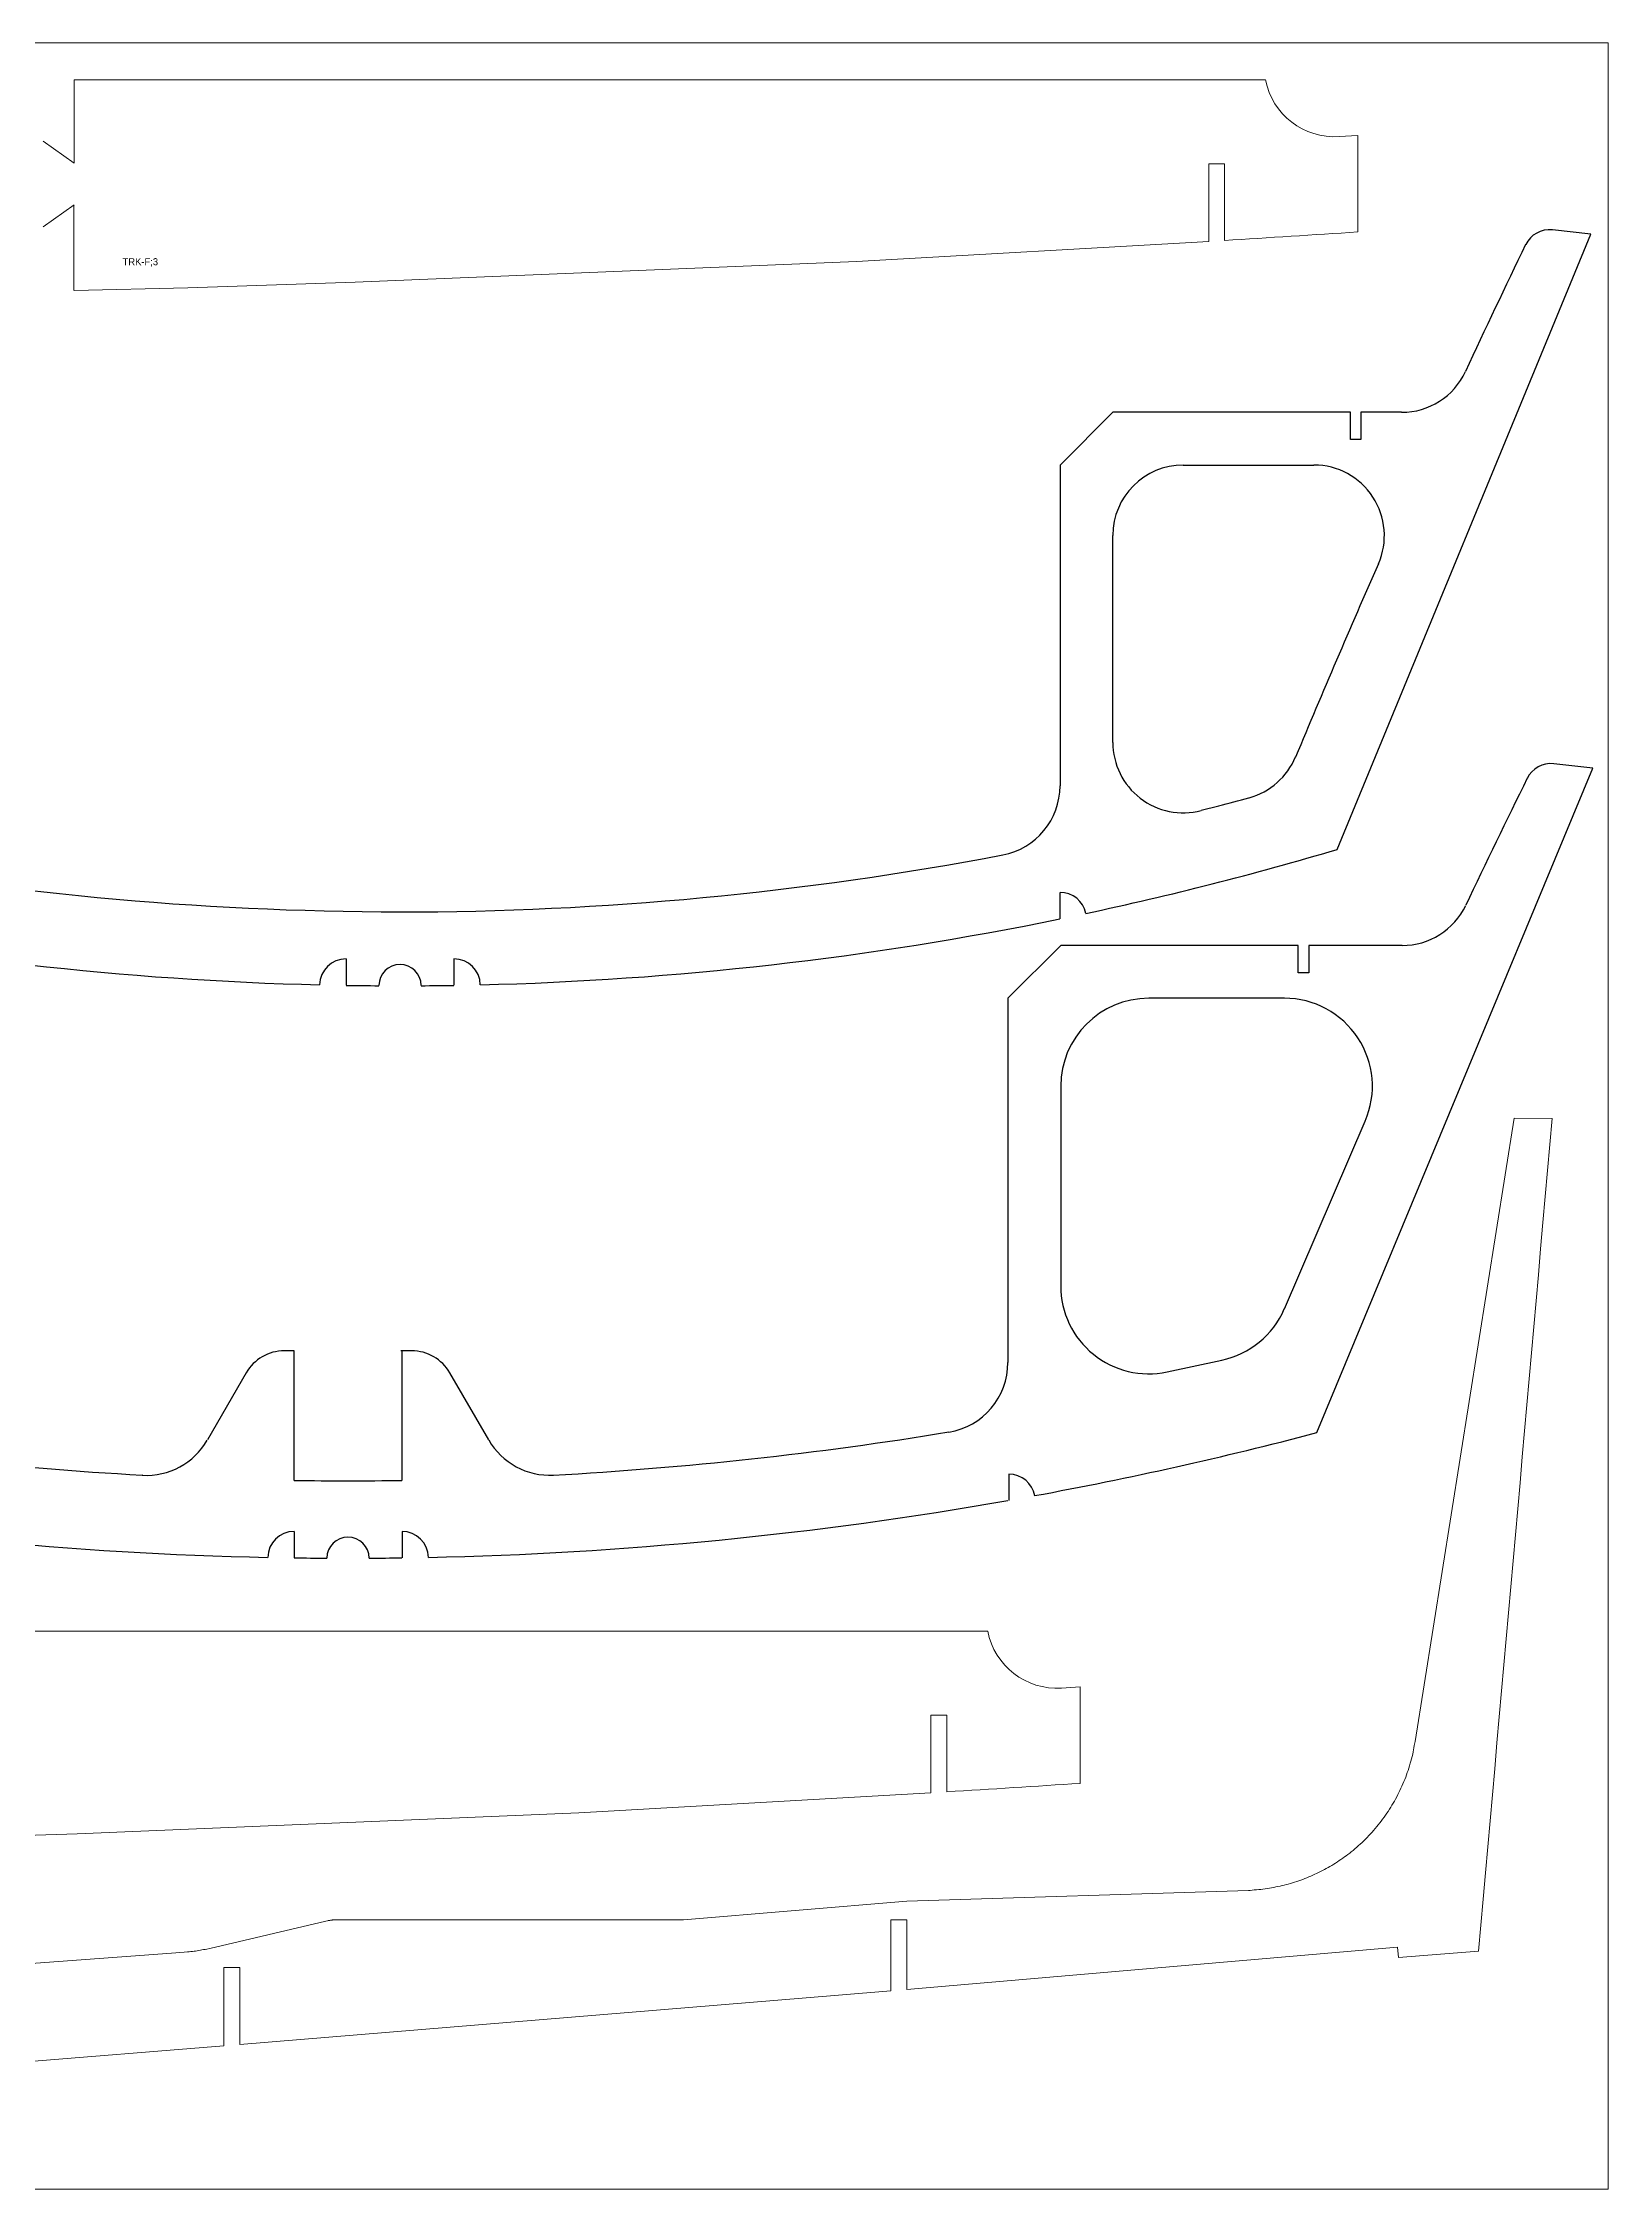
# Model space of a CAD drawing. Header units: millimetres. Extents: x 0 to 7720, y 0 to 5733.
# Drawn here: x 6831 to 7720, y 1480 to 2700 of the extents above; entities that cross this region are included whole.
import ezdxf

# ---------------------------------------------------------------- set-up
doc = ezdxf.new("R2010")
doc.units = ezdxf.units.MM
doc.layers.add('CORTE_9MM', color=4, linetype='Continuous')
doc.layers.add('plate', color=3, linetype='Continuous')

msp = doc.modelspace()

# ---------------------------------------------------------------- linework, layer by layer
at = {"layer": 'CORTE_9MM', "lineweight": 0}
for p, q in [((6848.4, 2678.7), (6848.4, 2631.4)), ((6830.7, 2643.8), (6848.4, 2631.4)), ((6830.7, 2595.2), (6848.4, 2607.6)), ((6848.3, 2607.6), (6848.2, 2559)), ((7321.5, 1632.7), (7312.5, 1632.7)), ((7312.5, 1632.7), (7312.5, 1592.4)), ((7321.5, 1593.1), (7321.5, 1632.7)), ((7600.4, 1617.2), (7321.5, 1593.1)), ((7600.9, 1611.3), (7600.4, 1617.2)), ((7646.4, 1615), (7600.9, 1611.3)), ((6942.5, 1605.7), (6933.5, 1605.7)), ((6933.5, 1605.7), (6933.5, 1561.1)), ((6942.5, 1561.9), (6942.5, 1605.7)), ((7282.8, 1589.9), (6942.5, 1561.9)), ((7312.5, 1592.4), (7282.8, 1589.9)), ((6933.5, 1561.1), (6816.3, 1551.7))]:
    msp.add_line(p, q, dxfattribs=at)
at = {"layer": 'CORTE_9MM'}
for p, q in [((7566.1, 2241.2), (7710.3, 2591)), ((7710.3, 2591), (7688.4, 2593.5)), ((7438.6, 2489.7), (7408.6, 2459.7)), ((7573.6, 2489.7), (7438.6, 2489.7)), ((7573.6, 2474.2), (7573.6, 2489.7)), ((7579.6, 2489.7), (7579.6, 2474.2)), ((7602.7, 2489.7), (7579.6, 2489.7)), ((7579.6, 2474.2), (7573.6, 2474.2)), ((7408.6, 2459.7), (7408.6, 2277.4)), ((7478.6, 2459.7), (7552.9, 2459.7)), ((7438.6, 2302), (7438.6, 2419.7)), ((7554.6, 1909.7), (7711.3, 2287.5)), ((7711.3, 2287.5), (7689.2, 2289.9)), ((7498.8, 2265.9), (7488.8, 2263.3)), ((7408.6, 2201.8), (7408.6, 2216.8)), ((7409, 2186.6), (7379, 2156.6)), ((7544, 2186.6), (7409, 2186.6)), ((7544, 2171), (7544, 2186.6)), ((7550, 2186.6), (7550, 2171)), ((7603, 2186.6), (7550, 2186.6)), ((7002.9, 2179), (7002.9, 2164)), ((7064.2, 2179), (7064.2, 2164)), ((7550, 2171), (7544, 2171)), ((7379, 2156.6), (7379, 1949.5)), ((7536.1, 2156.6), (7459, 2156.6)), ((7409, 2106.6), (7409, 1993.1)), ((7536.1, 1980), (7582, 2086.8)), ((6973.4, 1956.2), (6967.8, 1956.2)), ((6973.4, 1882.5), (6973.4, 1956.2)), ((7040.2, 1956.2), (7034, 1956.2)), ((7034.7, 1882.5), (7034.7, 1956.2)), ((6946.1, 1943.7), (6924.1, 1905.5)), ((7084, 1905.5), (7061.9, 1943.7)), ((7469.5, 1944.2), (7500.6, 1950.9)), ((6887.2, 1885.5), (6887.1, 1885.5)), ((7379.5, 1886.1), (7379.5, 1871.1)), ((6973.4, 1853.5), (6973.4, 1838.5)), ((7034.7, 1853.5), (7034.7, 1838.5))]:
    msp.add_line(p, q, dxfattribs=at)
at = {"layer": 'CORTE_9MM', "lineweight": 0}
for points in [[(6848.4, 2678.7), (7525.4, 2678.7, 0.377745), (7567.3, 2646.4), (7577.9, 2647), (7577.9, 2592.2, -0.000285), (7502.1, 2587.4), (7502.1, 2631), (7493.1, 2631), (7493.1, 2631)], [(6734, 1601.2), (6903.7, 1613.7), (6911, 1614.3), (6912.8, 1614.5), (6913.7, 1614.6), (6914.7, 1614.7), (6915.6, 1614.8), (6916.5, 1614.9), (6917.4, 1615), (6918.3, 1615.1), (6919.2, 1615.3), (6920.1, 1615.4), (6921, 1615.6), (6921.9, 1615.8), (6922.8, 1615.9), (6923.7, 1616.1), (6925.5, 1616.5), (6991.5, 1632), (6992.4, 1632.2), (6992.8, 1632.3), (6993.2, 1632.3), (6993.7, 1632.4), (6994.1, 1632.5), (6994.3, 1632.5), (6994.6, 1632.6), (6994.8, 1632.6), (6995, 1632.6), (6995.2, 1632.7), (6995.5, 1632.7), (6995.7, 1632.7), (6995.9, 1632.7), (6996.2, 1632.7), (6996.4, 1632.8), (6996.6, 1632.8), (6996.9, 1632.8), (6997.3, 1632.8), (6997.8, 1632.8), (6998.3, 1632.8), (7194.6, 1632.8), (7321.5, 1643.3), (7515.6, 1649.5), (7516.6, 1649.5), (7517.8, 1649.6), (7519, 1649.7), (7520.2, 1649.8), (7521.5, 1649.9), (7522.7, 1650), (7523.9, 1650.2), (7525.1, 1650.3), (7526.4, 1650.5), (7527.6, 1650.7), (7528.8, 1650.9), (7530, 1651.1), (7531.2, 1651.4), (7532.4, 1651.6), (7533.6, 1651.9), (7534.8, 1652.2), (7536, 1652.4), (7537.2, 1652.8), (7538.3, 1653.1), (7539.5, 1653.4), (7540.7, 1653.8), (7541.9, 1654.1), (7543.1, 1654.5), (7544.2, 1654.9), (7545.4, 1655.3), (7546.5, 1655.7), (7547.7, 1656.2), (7548.8, 1656.6), (7550, 1657.1), (7551.1, 1657.6), (7552.2, 1658.1), (7553.3, 1658.6), (7554.4, 1659.1), (7555.5, 1659.6), (7556.6, 1660.2), (7557.7, 1660.7), (7558.8, 1661.3), (7559.9, 1661.9), (7560.9, 1662.5), (7562, 1663.1), (7563.1, 1663.7), (7564.1, 1664.4), (7565.1, 1665), (7566.2, 1665.7), (7567.2, 1666.4), (7568.2, 1667), (7569.2, 1667.7), (7570.2, 1668.5), (7571.2, 1669.2), (7572.2, 1669.9), (7573.2, 1670.7), (7574.1, 1671.4), (7575.1, 1672.2), (7576.1, 1673.1), (7577.2, 1674), (7578.2, 1674.9), (7579.2, 1675.8), (7580.2, 1676.7), (7581.2, 1677.7), (7582.1, 1678.6), (7583.1, 1679.6), (7584, 1680.6), (7585, 1681.6), (7585.9, 1682.6), (7586.8, 1683.6), (7587.7, 1684.6), (7588.6, 1685.7), (7589.4, 1686.7), (7590.3, 1687.8), (7591.1, 1688.9), (7591.9, 1690), (7592.7, 1691.1), (7593.5, 1692.2), (7594.3, 1693.3), (7595, 1694.4), (7595.8, 1695.6), (7596.5, 1696.7), (7597.2, 1697.9), (7597.9, 1699.1), (7598.6, 1700.2), (7599.2, 1701.4), (7599.9, 1702.6), (7600.5, 1703.9), (7601.1, 1705.1), (7601.7, 1706.3), (7602.3, 1707.6), (7602.9, 1708.8), (7603.4, 1710.1), (7604, 1711.3), (7604.5, 1712.6), (7605, 1713.9), (7605.5, 1715.2), (7605.9, 1716.4), (7606.4, 1717.7), (7606.8, 1719), (7607.2, 1720.3), (7607.6, 1721.7), (7607.9, 1723), (7608.3, 1724.3), (7608.6, 1725.6), (7609, 1727), (7609.2, 1728.2), (7609.5, 1729.4), (7609.7, 1730.6), (7609.9, 1731.8), (7610.3, 1734.1), (7666.6, 2088.5), (7688.2, 2088.2, -0.000217), (7646.4, 1615), (7646.4, 1615)], [(6693.6, 1796.8), (7367.5, 1796.8, 0.377745), (7409.4, 1764.5), (7420, 1765.1), (7420, 1710.3, -0.000285), (7344.2, 1705.5), (7344.2, 1749.1), (7335.2, 1749.1), (7335.2, 1749.1)]]:
    msp.add_lwpolyline(points, format="xyb", dxfattribs=at)
for points in [[(7493.1, 2631), (7493.1, 2586.8), (7292.9, 2575.4), (7008, 2563.6), (6913, 2560.5), (6848.4, 2559)], [(7335.2, 1749.1), (7335.2, 1704.9), (7135.1, 1693.5), (6850.1, 1681.7), (6755.1, 1678.6), (6693.6, 1677.2)]]:
    msp.add_lwpolyline(points, dxfattribs=at)
at = {"layer": 'CORTE_9MM'}
for centre, radius, start, end in [((7686.7, 2578.5, 0), 15, 83.7113, 154.2398), ((7602.7, 2529.7, 0), 40, 270, 335.0286), ((7478.6, 2419.7), 40, 90, 180), ((7552.9, 2419.7), 40, 336.2147, 90), ((12891.4, 66.8), 5794, 156.2147, 157.3963), ((7478.6, 2302), 40, 180, 284.7445), ((7505.5, 2309.2, 0), 40, 285.3047, 337.3963), ((12807.6, -246.7, 0), 5722.4, 153.7786, 154.5823), ((7687.5, 2275, 0), 15, 83.6565, 153.7786), ((7368.6, 2277.4, 0), 40, 280.8034, 359.9957), ((7033.6, 4033.3, 0), 1827.5, 259.1972, 269.9989), ((7033.6, 4032.7, 0), 1827, 269.9994, 280.8045), ((7033.2, 4034, 0), 1870.3, 282.0362, 286.5522), ((7408.6, 2201.8), 15, 11.8066, 90), ((7603, 2226.6), 40, 270, 334.5823), ((7033.6, 4032.9), 1869.2, 258.4246, 268.5985), ((7033.5, 4032.9), 1869.2, 271.4015, 281.5754), ((7002.9, 2164), 15, 90, 178.7936), ((7033.6, 2163.8), 12, 0.1831, 179.8169), ((7064.2, 2164), 15, 1.2064, 90), ((7033.5, 4031.7, 0), 1868, 269.0605, 269.6329), ((7033.6, 4031.7, 0), 1868, 270.3671, 270.9395), ((7459, 2106.6, 0), 50, 90, 180), ((7536.1, 2106.6), 50, 336.709, 90), ((7459, 1993.1), 50, 180, 282.0432), ((7490.1, 1999.8), 50, 282.0432, 336.709), ((6967.8, 1931.2, 0), 25, 90, 150), ((7040.2, 1931.2), 25, 30, 90), ((7339, 1949.5, 0), 40, 279.2938, 0.0001), ((7004, 3996.6, 0), 2114.3, 260.7061, 266.8302), ((6889.4, 1925.4, 0), 40, 266.83, 330.0059), ((7118.6, 1925.5, 0), 40, 210, 273.164), ((7004, 3996.7, 0), 2114.4, 273.1609, 279.2938), ((7004, 3996.5), 2158.2, 280.4158, 284.7785), ((7004.3, 3970.5, 0), 2088.2, 269.1525, 269.9938), ((7004.2, 3910.5, 0), 2028.2, 269.9938, 270.8599), ((7379.5, 1871.1), 15, 10.2052, 90), ((7004, 3996.5, 0), 2158.2, 259.9939, 268.7879), ((7004, 3996.5, 0), 2158.2, 271.2121, 280.0061), ((6973.4, 1838.5, 0), 15, 90, 178.9494), ((7004, 1838.3), 12, 0.1593, 179.8407), ((7034.7, 1838.5, 0), 15, 1.0506, 90), ((7004, 3996.5, 0), 2158.2, 269.1861, 269.6814), ((7004, 3996.5, 0), 2158.2, 270.3186, 270.8139)]:
    msp.add_arc(centre, radius, start, end, dxfattribs=at)
at = {"layer": 'CORTE_9MM', "extrusion": (1.90968e-09, -8.88834e-10, 1)}
msp.add_arc((12900.8, 62.4, 0), 5804.5, 154.2398, 155.02862, dxfattribs=at)
at = {"layer": 'CORTE_9MM', "extrusion": (-2.8705e-10, 1.09072e-09, 1)}
msp.add_arc((7033.1, 4035.1, 0), 1829.4, 284.7445, 285.3047, dxfattribs=at)
at = {"layer": 'plate', "lineweight": 0}
msp.add_lwpolyline([(5280, 2699.7), (7720, 2699.7), (7720, 1479.7), (5280, 1479.7)], close=True, dxfattribs=at)

# ---------------------------------------------------------------- texts
at = {"lineweight": 0, "insert": (6875.9, 2577.3), "char_height": 4, "width": 9480.493, "attachment_point": 1}
msp.add_mtext('TRK-F;3', dxfattribs=at)

doc.saveas('drawing.dxf')
